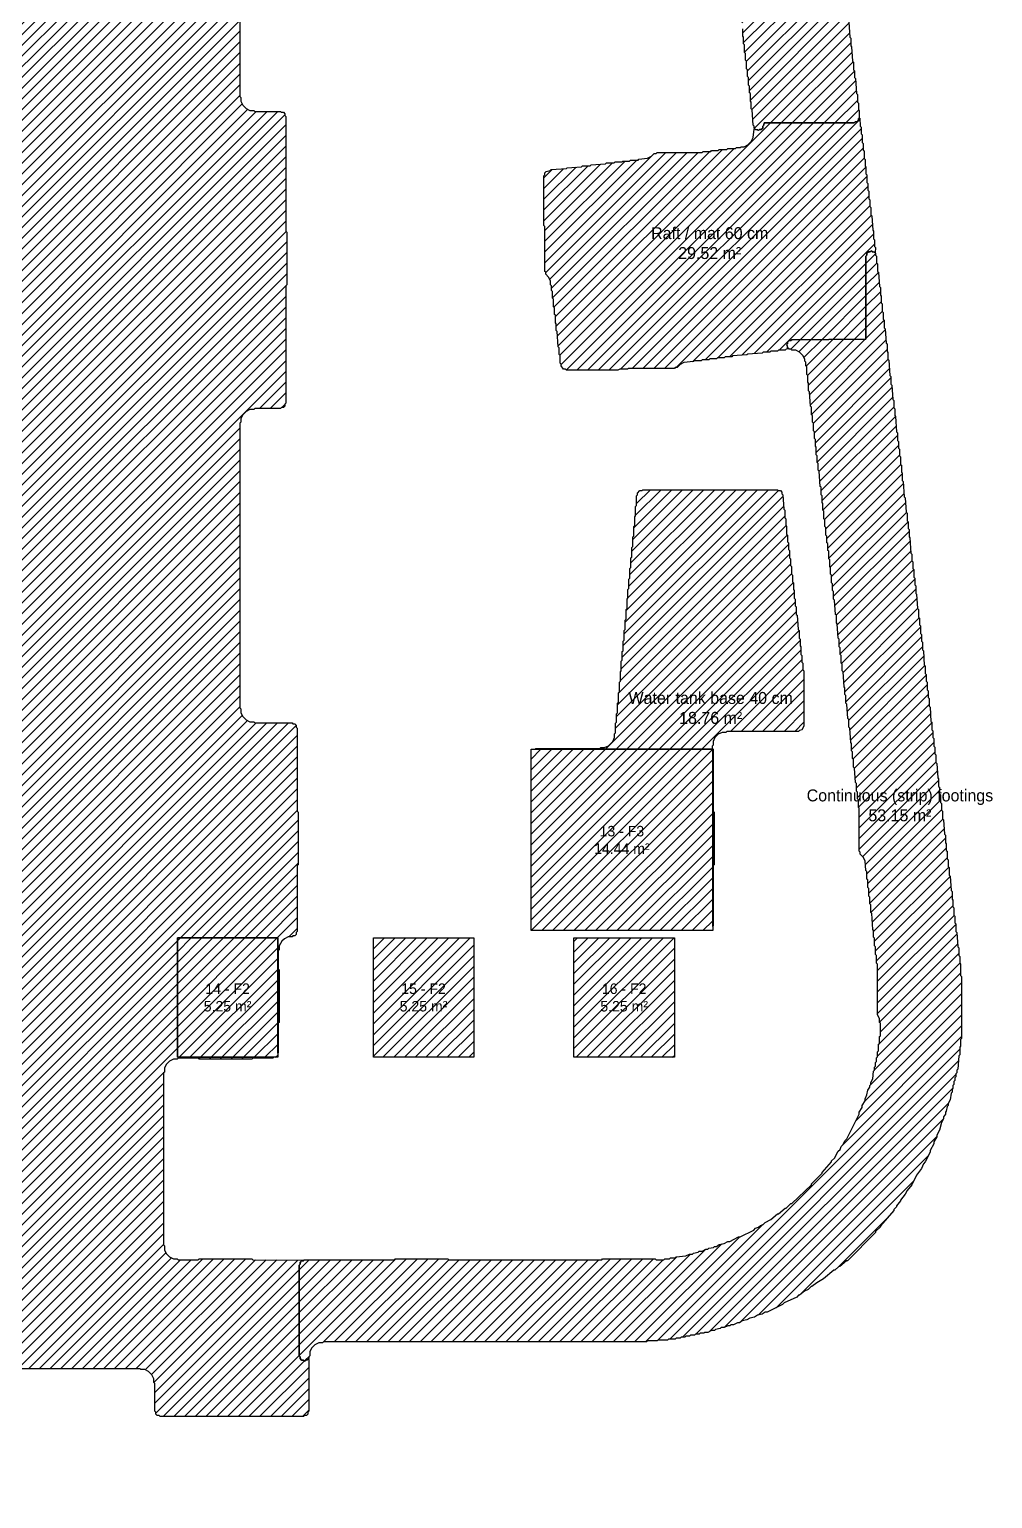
# Model space of a CAD drawing. Header units: metres. Extents: x -50 to 27.2, y -4.4 to 72.4.
# Drawn here: x 7.06 to 27.21, y -4.44 to 26.32 of the extents above; entities that cross this region are included whole.
import ezdxf

# ---------------------------------------------------------------- set-up
doc = ezdxf.new("R2010")
doc.units = ezdxf.units.M
for name, color, linetype in [('BLINDING-ISOLATED', 1, 'Continuous'), ('BLINDING-ISOLATED-HATCH', 1, 'Continuous'), ('BLINDING-LABEL', 7, 'Continuous'), ('BLINDING-RAFT-60', 5, 'Continuous'), ('BLINDING-RAFT-60-HATCH', 5, 'Continuous'), ('BLINDING-STRIP', 30, 'Continuous'), ('BLINDING-STRIP-HATCH', 30, 'Continuous'), ('BLINDING-WATER-TANK', 4, 'Continuous'), ('BLINDING-WATER-TANK-HATCH', 4, 'Continuous')]:
    doc.layers.add(name, color=color, linetype=linetype)

msp = doc.modelspace()

# ---------------------------------------------------------------- hatches: boundary and pattern name
at = {"layer": 'BLINDING-ISOLATED-HATCH'}
h = msp.add_hatch(dxfattribs=at)
h.set_pattern_fill('ANSI31', scale=0.05)
h.paths.add_polyline_path([(21.352, 7.449), (17.552, 7.449), (17.552, 11.249), (21.352, 11.249)])
h = msp.add_hatch(dxfattribs=at)
h.set_pattern_fill('ANSI31', scale=0.05)
h.paths.add_polyline_path([(12.252, 4.799), (10.152, 4.799), (10.152, 7.299), (12.252, 7.299)])
h = msp.add_hatch(dxfattribs=at)
h.set_pattern_fill('ANSI31', scale=0.05)
h.paths.add_polyline_path([(16.352, 4.799), (14.252, 4.799), (14.252, 7.299), (16.352, 7.299)])
h = msp.add_hatch(dxfattribs=at)
h.set_pattern_fill('ANSI31', scale=0.05)
h.paths.add_polyline_path([(20.55, 4.799), (18.45, 4.799), (18.45, 7.299), (20.55, 7.299)])
at = {"layer": 'BLINDING-RAFT-60-HATCH'}
h = msp.add_hatch(dxfattribs=at)
h.set_pattern_fill('ANSI31', scale=0.05)
h.paths.add_polyline_path([(-15.73, -4.42), (-15.83, -4.34), (-15.91, -4.3), (-16.01, -4.22), (-16.03, -4.22), (-16.1, -4.15), (-16.1, -4.11), (-16.12, -4.09), (-16.12, -3.09), (-16.1, -3.07), (-16.08, -2.99), (-15.98, -2.87), (-15.98, -2.85), (-15.9, -2.75), (-15.9, -2.73), (-15.82, -2.63), (-15.82, -2.61), (-15.78, -2.57), (-15.7, -2.43), (-15.7, -2.35), (-15.68, -2.31), (-15.7, -2.29), (-15.7, -2.21), (-15.74, -2.13), (-15.81, -2.06), (-15.89, -2.02), (-15.97, -2.02), (-15.99, -2), (-17.07, -2), (-17.09, -1.98), (-17.13, -1.98), (-17.16, -1.95), (-17.16, -1.91), (-17.18, -1.89), (-17.18, 0.71), (-17.16, 0.73), (-17.18, 0.75), (-17.18, 0.83), (-17.22, 0.91), (-17.29, 0.98), (-17.37, 1.02), (-17.45, 1.02), (-17.47, 1.04), (-18.89, 1.04), (-18.91, 1.06), (-18.95, 1.06), (-18.98, 1.09), (-18.98, 1.13), (-19, 1.15), (-19, 6.33), (-19.02, 6.35), (-19.02, 6.43), (-19.06, 6.51), (-19.13, 6.58), (-19.21, 6.62), (-19.29, 6.62), (-19.31, 6.64), (-21.05, 6.64), (-21.07, 6.66), (-21.11, 6.66), (-21.14, 6.69), (-21.18, 6.85), (-21.22, 6.91), (-21.22, 6.95), (-21.24, 6.97), (-21.24, 7.01), (-21.28, 7.09), (-21.28, 7.13), (-21.32, 7.21), (-21.32, 7.25), (-21.36, 7.31), (-21.38, 7.41), (-21.4, 7.43), (-21.4, 7.47), (-21.44, 7.55), (-21.44, 7.59), (-21.46, 7.61), (-21.46, 7.65), (-21.5, 7.71), (-21.5, 7.75), (-21.54, 7.83), (-21.58, 7.99), (-21.6, 8.01), (-21.6, 8.05), (-21.64, 8.11), (-21.64, 8.15), (-21.66, 8.17), (-21.68, 8.27), (-21.7, 8.29), (-21.7, 8.33), (-21.74, 8.39), (-21.78, 8.55), (-21.82, 8.63), (-21.82, 8.67), (-21.86, 8.73), (-21.86, 8.77), (-21.88, 8.79), (-21.88, 8.83), (-21.92, 8.91), (-21.92, 8.95), (-21.96, 9.01), (-21.96, 9.05), (-22, 9.13), (-22, 11.75), (-21.98, 11.77), (-21.98, 11.81), (-21.95, 11.84), (-21.91, 11.84), (-21.89, 11.86), (-20.81, 11.86), (-20.79, 11.88), (-19.63, 11.88), (-19.61, 11.86), (-16.91, 11.86), (-16.89, 11.88), (-15.79, 11.88), (-15.77, 11.86), (-9.71, 11.86), (-9.69, 11.88), (-8.59, 11.88), (-8.57, 11.86), (-7.39, 11.86), (-7.37, 11.84), (-7.33, 11.84), (-7.3, 11.81), (-7.3, 11.77), (-7.28, 11.75), (-7.28, 6.75), (-7.3, 6.73), (-7.3, 6.69), (-7.33, 6.66), (-7.37, 6.66), (-7.39, 6.64), (-8.57, 6.64), (-8.59, 6.62), (-9.69, 6.62), (-9.71, 6.64), (-10.37, 6.64), (-10.39, 6.62), (-10.47, 6.62), (-10.55, 6.58), (-10.62, 6.51), (-10.66, 6.43), (-10.66, 6.35), (-10.68, 6.33), (-10.68, 5.09), (-10.66, 5.07), (-10.66, 3.97), (-10.68, 3.95), (-10.68, 1.05), (-10.7, 1.03), (-10.68, 1.01), (-10.68, 0.93), (-10.64, 0.85), (-10.57, 0.78), (-10.49, 0.74), (-10.41, 0.74), (-10.39, 0.72), (-3.87, 0.72), (-3.85, 0.74), (-3.77, 0.74), (-3.69, 0.78), (-3.65, 0.82), (-3.58, 0.93), (-3.58, 1.01), (-3.56, 1.03), (-3.56, 3.93), (-3.58, 3.95), (-3.58, 4.03), (-3.62, 4.11), (-3.69, 4.18), (-3.77, 4.22), (-3.85, 4.22), (-3.87, 4.24), (-5.55, 4.24), (-5.57, 4.26), (-5.61, 4.26), (-5.64, 4.29), (-5.64, 4.33), (-5.66, 4.35), (-5.66, 11.69), (-5.64, 11.71), (-5.64, 11.75), (-5.61, 11.78), (-5.57, 11.78), (-5.55, 11.8), (1.49, 11.8), (1.51, 11.82), (2.61, 11.82), (2.63, 11.8), (6.23, 11.8), (6.25, 11.82), (6.33, 11.82), (6.41, 11.86), (6.48, 11.93), (6.52, 12.01), (6.52, 12.09), (6.54, 12.11), (6.54, 18.07), (6.52, 18.09), (6.52, 18.17), (6.48, 18.25), (6.41, 18.32), (6.29, 18.38), (6.25, 18.38), (6.22, 18.41), (6.22, 18.45), (6.2, 18.47), (6.2, 20.95), (6.18, 20.97), (6.18, 22.07), (6.2, 22.09), (6.2, 24.51), (6.22, 24.53), (6.22, 24.57), (6.25, 24.6), (6.29, 24.6), (6.41, 24.66), (6.48, 24.73), (6.52, 24.81), (6.52, 24.89), (6.54, 24.91), (6.54, 27.07), (6.52, 27.09), (6.52, 27.17), (6.48, 27.25), (6.41, 27.32), (6.29, 27.38), (6.25, 27.38), (6.22, 27.41), (6.22, 27.45), (6.2, 27.47), (6.2, 29.95), (6.18, 29.97), (6.18, 31.07), (6.2, 31.09), (6.2, 33.51), (6.22, 33.53), (6.22, 33.57), (6.25, 33.6), (6.29, 33.6), (6.41, 33.66), (6.48, 33.73), (6.52, 33.81), (6.52, 33.89), (6.54, 33.91), (6.54, 35.83), (6.52, 35.85), (6.52, 35.93), (6.48, 36.01), (6.41, 36.08), (6.33, 36.12), (6.25, 36.12), (6.23, 36.14), (6.05, 36.14), (6.03, 36.16), (5.99, 36.16), (5.96, 36.19), (5.96, 36.23), (5.94, 36.25), (5.94, 38.95), (5.92, 38.97), (5.92, 40.07), (5.94, 40.09), (5.94, 43.41), (5.92, 43.43), (5.92, 44.53), (5.94, 44.55), (5.94, 47.19), (5.96, 47.21), (5.96, 47.25), (5.99, 47.28), (6.03, 47.28), (6.05, 47.3), (6.23, 47.3), (6.25, 47.32), (6.33, 47.32), (6.41, 47.36), (6.48, 47.43), (6.52, 47.51), (6.52, 47.59), (6.54, 47.61), (6.54, 49.15), (6.52, 49.17), (6.52, 50.27), (6.54, 50.29), (6.54, 53.33), (6.52, 53.35), (6.52, 53.43), (6.48, 53.51), (6.41, 53.58), (6.33, 53.62), (6.25, 53.62), (6.23, 53.64), (5.53, 53.64), (5.51, 53.62), (5.43, 53.62), (5.35, 53.58), (5.29, 53.52), (5.24, 53.43), (5.24, 53.35), (5.22, 53.33), (5.22, 52.89), (5.2, 52.87), (5.2, 52.83), (5.17, 52.8), (5.13, 52.8), (5.11, 52.78), (2.63, 52.78), (2.61, 52.76), (1.51, 52.76), (1.49, 52.78), (-0.89, 52.78), (-0.91, 52.8), (-0.95, 52.8), (-0.98, 52.83), (-0.98, 52.87), (-1, 52.89), (-1, 53.33), (-1.02, 53.35), (-1.02, 53.43), (-1.06, 53.51), (-1.13, 53.58), (-1.21, 53.62), (-1.29, 53.62), (-1.31, 53.64), (-5.67, 53.64), (-5.69, 53.62), (-5.77, 53.62), (-5.85, 53.58), (-5.92, 53.51), (-5.96, 53.43), (-5.96, 53.35), (-5.98, 53.33), (-5.98, 52.89), (-6, 52.87), (-6.01, 52.82), (-6.09, 52.78), (-8.57, 52.78), (-8.59, 52.76), (-9.69, 52.76), (-9.71, 52.78), (-12.09, 52.78), (-12.11, 52.8), (-12.16, 52.81), (-12.2, 52.89), (-12.2, 53.33), (-12.22, 53.35), (-12.22, 53.43), (-12.26, 53.51), (-12.33, 53.58), (-12.41, 53.62), (-12.49, 53.62), (-12.51, 53.64), (-12.87, 53.64), (-12.89, 53.62), (-12.97, 53.62), (-13.05, 53.58), (-13.12, 53.51), (-13.16, 53.43), (-13.16, 53.35), (-13.18, 53.33), (-13.18, 52.89), (-13.2, 52.87), (-13.21, 52.82), (-13.29, 52.78), (-15.77, 52.78), (-15.79, 52.76), (-16.89, 52.76), (-16.91, 52.78), (-19.29, 52.78), (-19.31, 52.8), (-19.36, 52.81), (-19.4, 52.89), (-19.4, 55.05), (-19.42, 55.07), (-19.42, 56.17), (-19.4, 56.19), (-19.4, 58.89), (-19.38, 58.91), (-19.38, 58.95), (-19.35, 58.98), (-19.31, 58.98), (-19.29, 59), (-13.29, 59), (-13.27, 58.98), (-13.23, 58.98), (-13.2, 58.95), (-13.18, 58.87), (-13.16, 58.85), (-13.16, 58.77), (-13.12, 58.69), (-13.05, 58.62), (-12.97, 58.58), (-12.89, 58.58), (-12.87, 58.56), (-12.51, 58.56), (-12.49, 58.58), (-12.41, 58.58), (-12.33, 58.62), (-12.26, 58.69), (-12.22, 58.77), (-12.22, 58.85), (-12.2, 58.87), (-12.18, 58.95), (-12.15, 58.98), (-12.11, 58.98), (-12.09, 59), (-6.09, 59), (-6.07, 58.98), (-6.03, 58.98), (-6, 58.95), (-5.98, 58.87), (-5.96, 58.85), (-5.96, 58.77), (-5.92, 58.69), (-5.85, 58.62), (-5.77, 58.58), (-5.69, 58.58), (-5.67, 58.56), (-1.31, 58.56), (-1.29, 58.58), (-1.21, 58.58), (-1.13, 58.62), (-1.06, 58.69), (-1.02, 58.77), (-1.02, 58.85), (-1, 58.87), (-0.98, 58.95), (-0.95, 58.98), (-0.91, 58.98), (-0.89, 59), (5.11, 59), (5.13, 58.98), (5.17, 58.98), (5.2, 58.95), (5.22, 58.87), (5.24, 58.85), (5.24, 58.77), (5.28, 58.69), (5.35, 58.62), (5.43, 58.58), (5.51, 58.58), (5.53, 58.56), (11.35, 58.56), (11.37, 58.54), (11.41, 58.54), (11.44, 58.51), (11.44, 58.47), (11.46, 58.45), (11.46, 56.71), (11.48, 56.69), (11.48, 56.61), (11.52, 56.53), (11.59, 56.46), (11.67, 56.42), (11.75, 56.42), (11.77, 56.4), (20.55, 56.4), (20.57, 56.38), (20.61, 56.38), (20.64, 56.35), (20.64, 56.31), (20.66, 56.29), (20.68, 55.97), (20.7, 55.95), (20.7, 55.81), (20.72, 55.79), (20.72, 55.65), (20.74, 55.63), (20.74, 55.47), (20.76, 55.45), (20.76, 55.31), (20.78, 55.29), (20.78, 55.13), (20.8, 55.11), (20.8, 54.97), (20.82, 54.95), (20.82, 54.79), (20.84, 54.77), (20.84, 54.63), (20.86, 54.61), (20.86, 54.47), (20.88, 54.45), (20.88, 54.29), (20.9, 54.27), (20.9, 54.13), (20.92, 54.11), (20.91, 54), (20.83, 54.04), (20.81, 54.02), (20.77, 54.02), (20.74, 53.99), (20.74, 53.95), (20.72, 53.93), (20.71, 52.18), (19.19, 52.18), (19.17, 52.16), (19.13, 52.16), (19.1, 52.13), (19.1, 52.09), (19.08, 52.07), (19.1, 52.05), (19.1, 52.01), (19.12, 51.99), (19.11, 51.98), (11.77, 51.98), (11.75, 51.96), (11.67, 51.96), (11.59, 51.92), (11.52, 51.85), (11.48, 51.77), (11.48, 51.69), (11.46, 51.67), (11.46, 47.61), (11.48, 47.59), (11.48, 47.51), (11.52, 47.43), (11.59, 47.36), (11.67, 47.32), (11.75, 47.32), (11.77, 47.3), (12.55, 47.3), (12.63, 47.26), (12.64, 47.21), (12.66, 47.19), (12.66, 44.55), (12.68, 44.53), (12.68, 43.43), (12.66, 43.41), (12.66, 40.09), (12.68, 40.07), (12.68, 38.97), (12.66, 38.95), (12.66, 36.25), (12.64, 36.23), (12.63, 36.18), (12.55, 36.14), (11.77, 36.14), (11.75, 36.12), (11.67, 36.12), (11.59, 36.08), (11.52, 36.01), (11.48, 35.93), (11.48, 35.85), (11.46, 35.83), (11.46, 33.91), (11.48, 33.89), (11.48, 33.81), (11.52, 33.73), (11.59, 33.66), (11.67, 33.62), (11.75, 33.62), (11.77, 33.6), (12.31, 33.6), (12.33, 33.58), (12.37, 33.58), (12.4, 33.55), (12.4, 33.51), (12.42, 33.49), (12.42, 31.09), (12.44, 31.07), (12.44, 29.97), (12.42, 29.95), (12.42, 27.49), (12.4, 27.47), (12.4, 27.43), (12.37, 27.4), (12.33, 27.4), (12.31, 27.38), (11.77, 27.38), (11.75, 27.36), (11.67, 27.36), (11.59, 27.32), (11.52, 27.25), (11.48, 27.17), (11.48, 27.09), (11.46, 27.07), (11.46, 24.91), (11.48, 24.89), (11.48, 24.81), (11.52, 24.73), (11.59, 24.66), (11.67, 24.62), (11.75, 24.62), (11.77, 24.6), (12.31, 24.6), (12.33, 24.58), (12.37, 24.58), (12.4, 24.55), (12.4, 24.51), (12.42, 24.49), (12.42, 22.09), (12.44, 22.07), (12.44, 20.97), (12.42, 20.95), (12.42, 18.49), (12.4, 18.47), (12.4, 18.43), (12.37, 18.4), (12.33, 18.4), (12.31, 18.38), (11.77, 18.38), (11.75, 18.36), (11.67, 18.36), (11.59, 18.32), (11.52, 18.25), (11.48, 18.17), (11.48, 18.09), (11.46, 18.07), (11.46, 12.11), (11.48, 12.09), (11.48, 12.01), (11.52, 11.93), (11.59, 11.86), (11.67, 11.82), (11.75, 11.82), (11.77, 11.8), (12.55, 11.8), (12.57, 11.78), (12.61, 11.78), (12.64, 11.75), (12.64, 11.71), (12.66, 11.69), (12.66, 9.95), (12.68, 9.93), (12.68, 8.83), (12.66, 8.81), (12.66, 7.43), (12.64, 7.41), (12.64, 7.37), (12.61, 7.34), (12.57, 7.34), (12.55, 7.32), (12.47, 7.32), (12.39, 7.28), (12.34, 7.23), (12.28, 7.13), (12.28, 7.05), (12.26, 7.03), (12.26, 6.65), (12.28, 6.63), (12.28, 5.53), (12.26, 5.51), (12.26, 4.89), (12.252, 4.882), (12.252, 7.299), (10.152, 7.299), (10.152, 4.799), (12.169, 4.799), (12.15, 4.78), (11.73, 4.78), (11.71, 4.76), (10.61, 4.76), (10.59, 4.78), (10.17, 4.78), (10.15, 4.76), (10.07, 4.76), (9.99, 4.72), (9.92, 4.65), (9.88, 4.57), (9.88, 4.49), (9.86, 4.47), (9.86, 0.87), (9.88, 0.85), (9.88, 0.77), (9.92, 0.69), (9.99, 0.62), (10.07, 0.58), (10.15, 0.58), (10.17, 0.56), (10.59, 0.56), (10.61, 0.58), (11.71, 0.58), (11.73, 0.56), (12.8, 0.55), (12.75, 0.54), (12.73, 0.52), (12.72, 0.47), (12.7, 0.45), (12.7, -1.45), (12.72, -1.47), (12.72, -1.51), (12.75, -1.54), (12.79, -1.54), (12.81, -1.56), (12.89, -1.52), (12.9, -1.53), (12.9, -2.61), (12.88, -2.63), (12.88, -2.67), (12.85, -2.7), (12.81, -2.7), (12.79, -2.72), (9.79, -2.72), (9.77, -2.7), (9.73, -2.7), (9.7, -2.67), (9.7, -2.63), (9.68, -2.61), (9.68, -2.03), (9.66, -2.01), (9.66, -1.93), (9.62, -1.85), (9.55, -1.78), (9.47, -1.74), (9.39, -1.74), (9.37, -1.72), (-2.57, -1.72), (-2.59, -1.74), (-2.67, -1.74), (-2.75, -1.78), (-2.82, -1.85), (-2.86, -1.95), (-2.89, -1.98), (-2.93, -1.98), (-2.95, -2), (-12.81, -2), (-12.83, -2.02), (-12.91, -2.02), (-12.99, -2.06), (-13.06, -2.13), (-13.1, -2.21), (-13.22, -2.37), (-13.22, -2.39), (-13.26, -2.43), (-13.26, -2.45), (-13.32, -2.51), (-13.32, -2.53), (-13.44, -2.69), (-13.44, -2.71), (-13.72, -3.11), (-13.72, -3.13), (-13.92, -3.41), (-13.92, -3.43), (-13.98, -3.49), (-14.06, -3.63), (-14.18, -3.79), (-14.18, -3.81), (-14.26, -3.91), (-14.26, -3.93), (-14.34, -4.03), (-14.34, -4.05), (-14.38, -4.09), (-14.38, -4.11), (-14.5, -4.27), (-14.54, -4.35), (-14.61, -4.42), (-14.73, -4.44), (-15.67, -4.44), (-15.69, -4.42)])
h = msp.add_hatch(dxfattribs=at)
h.set_pattern_fill('ANSI31', scale=0.05)
h.paths.add_polyline_path([(18.23, 19.2), (18.18, 19.27), (18.18, 19.31), (18.16, 19.33), (18.16, 19.49), (18.14, 19.51), (18.14, 19.65), (18.12, 19.67), (18.1, 19.99), (18.08, 20.01), (18.08, 20.15), (18.06, 20.17), (18.06, 20.33), (18.04, 20.35), (18.04, 20.49), (18.02, 20.51), (18.02, 20.67), (18, 20.69), (18, 20.83), (17.98, 20.85), (17.98, 20.95), (17.96, 20.97), (17.96, 21.05), (17.92, 21.13), (17.86, 21.19), (17.86, 21.23), (17.84, 21.25), (17.84, 22.19), (17.82, 22.21), (17.82, 23.25), (17.84, 23.27), (17.84, 23.31), (17.87, 23.34), (17.95, 23.36), (17.97, 23.38), (18.29, 23.4), (18.31, 23.42), (18.61, 23.44), (18.63, 23.46), (18.79, 23.46), (18.81, 23.48), (19.11, 23.5), (19.13, 23.52), (19.29, 23.52), (19.31, 23.54), (19.45, 23.54), (19.47, 23.56), (19.61, 23.56), (19.63, 23.58), (19.79, 23.58), (19.81, 23.6), (19.99, 23.62), (20.07, 23.66), (20.13, 23.72), (20.17, 23.72), (20.19, 23.74), (21.13, 23.74), (21.15, 23.76), (21.31, 23.76), (21.33, 23.78), (21.47, 23.78), (21.49, 23.8), (21.65, 23.8), (21.67, 23.82), (21.83, 23.82), (21.85, 23.84), (21.93, 23.84), (21.95, 23.86), (22.01, 23.86), (22.09, 23.9), (22.16, 23.97), (22.2, 24.05), (22.22, 24.23), (22.23, 24.24), (22.25, 24.22), (22.29, 24.22), (22.31, 24.2), (22.33, 24.22), (22.37, 24.22), (22.4, 24.25), (22.4, 24.29), (22.42, 24.31), (22.43, 24.36), (24.31, 24.36), (24.33, 24.38), (24.37, 24.38), (24.4, 24.41), (24.4, 24.45), (24.43, 24.46), (24.44, 24.29), (24.46, 24.27), (24.46, 24.13), (24.48, 24.11), (24.48, 23.95), (24.5, 23.93), (24.5, 23.79), (24.52, 23.77), (24.52, 23.61), (24.54, 23.59), (24.54, 23.45), (24.56, 23.43), (24.56, 23.29), (24.58, 23.27), (24.58, 23.11), (24.6, 23.09), (24.6, 22.95), (24.62, 22.93), (24.62, 22.77), (24.64, 22.75), (24.64, 22.61), (24.66, 22.59), (24.66, 22.43), (24.68, 22.41), (24.7, 22.11), (24.72, 22.09), (24.72, 21.93), (24.74, 21.91), (24.74, 21.77), (24.76, 21.75), (24.75, 21.64), (24.67, 21.68), (24.65, 21.66), (24.61, 21.66), (24.58, 21.63), (24.58, 21.59), (24.56, 21.57), (24.56, 19.83), (23.01, 19.82), (22.99, 19.8), (22.95, 19.8), (22.92, 19.77), (22.92, 19.73), (22.9, 19.71), (22.94, 19.63), (22.89, 19.62), (22.87, 19.6), (22.73, 19.6), (22.71, 19.58), (22.57, 19.58), (22.55, 19.56), (22.41, 19.56), (22.39, 19.54), (22.09, 19.52), (22.07, 19.5), (21.77, 19.48), (21.75, 19.46), (21.61, 19.46), (21.59, 19.44), (21.45, 19.44), (21.43, 19.42), (21.29, 19.42), (21.27, 19.4), (21.13, 19.4), (21.11, 19.38), (20.97, 19.38), (20.95, 19.36), (20.75, 19.34), (20.67, 19.3), (20.61, 19.24), (20.57, 19.24), (20.55, 19.22), (19.59, 19.22), (19.57, 19.2), (19.41, 19.2), (19.37, 19.18), (18.29, 19.18), (18.27, 19.2)])
at = {"layer": 'BLINDING-STRIP-HATCH'}
h = msp.add_hatch(dxfattribs=at)
h.set_pattern_fill('ANSI31', scale=0.05)
h.paths.add_polyline_path([(22.22, 24.29), (22.2, 24.31), (22.18, 24.63), (22.16, 24.65), (22.16, 24.79), (22.14, 24.81), (22.14, 24.97), (22.12, 24.99), (22.12, 25.13), (22.1, 25.15), (22.1, 25.31), (22.08, 25.33), (22.08, 25.47), (22.06, 25.49), (22.06, 25.65), (22.04, 25.67), (22.04, 25.81), (22.02, 25.83), (22.02, 25.99), (22, 26.01), (22, 26.15), (21.98, 26.17), (21.98, 26.33), (21.96, 26.35), (21.96, 26.49), (21.94, 26.51), (21.94, 26.65), (21.92, 26.67), (21.92, 26.83), (21.9, 26.85), (21.9, 26.99), (21.88, 27.01), (21.88, 27.17), (21.86, 27.19), (21.86, 27.33), (21.84, 27.35), (21.84, 27.51), (21.82, 27.53), (21.82, 27.67), (21.8, 27.69), (21.8, 27.85), (21.78, 27.87), (21.78, 28.01), (21.76, 28.03), (21.74, 28.35), (21.72, 28.37), (21.7, 28.53), (21.66, 28.61), (21.59, 28.68), (21.53, 28.7), (21.5, 28.73), (21.5, 28.77), (21.48, 28.79), (21.5, 28.81), (21.5, 28.85), (21.53, 28.88), (21.57, 28.88), (21.59, 28.9), (23.47, 28.9), (23.48, 30.67), (23.5, 30.69), (23.5, 30.73), (23.53, 30.76), (23.57, 30.76), (23.59, 30.78), (23.61, 30.76), (23.66, 30.75), (23.7, 30.67), (23.7, 30.53), (23.72, 30.51), (23.72, 30.37), (23.74, 30.35), (23.74, 30.19), (23.76, 30.17), (23.76, 30.03), (23.78, 30.01), (23.78, 29.85), (23.8, 29.83), (23.8, 29.69), (23.82, 29.67), (23.82, 29.51), (23.84, 29.49), (23.84, 29.35), (23.86, 29.33), (23.86, 29.19), (23.88, 29.17), (23.88, 29.01), (23.9, 28.99), (23.9, 28.85), (23.92, 28.83), (23.92, 28.67), (23.94, 28.65), (23.94, 28.51), (23.96, 28.49), (23.96, 28.33), (23.98, 28.31), (24, 28.01), (24.02, 27.99), (24.02, 27.83), (24.04, 27.81), (24.04, 27.67), (24.06, 27.65), (24.06, 27.49), (24.08, 27.47), (24.08, 27.33), (24.1, 27.31), (24.1, 27.15), (24.12, 27.13), (24.14, 26.83), (24.16, 26.81), (24.16, 26.65), (24.18, 26.63), (24.18, 26.49), (24.2, 26.47), (24.22, 26.15), (24.24, 26.13), (24.24, 25.97), (24.26, 25.95), (24.28, 25.65), (24.3, 25.63), (24.3, 25.47), (24.32, 25.45), (24.32, 25.31), (24.34, 25.29), (24.36, 24.97), (24.38, 24.95), (24.38, 24.79), (24.4, 24.77), (24.4, 24.63), (24.42, 24.61), (24.42, 24.47), (24.38, 24.39), (24.33, 24.38), (24.31, 24.36), (22.43, 24.36), (22.42, 24.31), (22.4, 24.29), (22.4, 24.25), (22.37, 24.22), (22.33, 24.22), (22.31, 24.2), (22.25, 24.22), (22.22, 24.25)])
h = msp.add_hatch(dxfattribs=at)
h.set_pattern_fill('ANSI31', scale=0.05)
h.paths.add_polyline_path([(12.72, -1.51), (12.72, -1.47), (12.7, -1.45), (12.7, 0.45), (12.72, 0.47), (12.72, 0.51), (12.75, 0.54), (12.79, 0.54), (12.81, 0.56), (14.69, 0.56), (14.71, 0.58), (15.81, 0.58), (15.83, 0.56), (19.03, 0.56), (19.05, 0.58), (20.15, 0.58), (20.17, 0.56), (20.33, 0.56), (20.35, 0.58), (20.45, 0.58), (20.47, 0.6), (20.57, 0.6), (20.59, 0.62), (20.79, 0.64), (20.87, 0.68), (20.93, 0.68), (20.95, 0.7), (21.05, 0.72), (21.07, 0.74), (21.13, 0.74), (21.21, 0.78), (21.25, 0.78), (21.27, 0.8), (21.37, 0.82), (21.39, 0.84), (21.43, 0.84), (21.49, 0.88), (21.59, 0.9), (21.67, 0.94), (21.71, 0.94), (21.89, 1.04), (21.93, 1.04), (22.21, 1.18), (22.25, 1.22), (22.31, 1.24), (22.35, 1.28), (22.41, 1.3), (22.45, 1.34), (22.57, 1.4), (22.71, 1.52), (22.73, 1.52), (22.87, 1.64), (22.89, 1.64), (22.99, 1.74), (23.01, 1.74), (23.42, 2.13), (23.42, 2.15), (23.64, 2.37), (23.64, 2.39), (23.84, 2.61), (23.84, 2.63), (23.9, 2.69), (23.98, 2.83), (24.02, 2.87), (24.04, 2.93), (24.08, 2.97), (24.12, 3.05), (24.16, 3.09), (24.42, 3.61), (24.42, 3.65), (24.48, 3.75), (24.48, 3.79), (24.54, 3.89), (24.54, 3.93), (24.58, 4.01), (24.6, 4.11), (24.64, 4.17), (24.64, 4.21), (24.66, 4.23), (24.66, 4.27), (24.7, 4.35), (24.72, 4.51), (24.74, 4.53), (24.74, 4.59), (24.76, 4.61), (24.76, 4.69), (24.78, 4.71), (24.78, 4.79), (24.8, 4.81), (24.8, 4.91), (24.82, 4.93), (24.82, 5.07), (24.84, 5.09), (24.84, 5.23), (24.86, 5.25), (24.86, 5.51), (24.84, 5.53), (24.84, 5.61), (24.8, 5.69), (24.8, 6.75), (24.78, 6.77), (24.78, 6.93), (24.76, 6.95), (24.76, 7.11), (24.74, 7.13), (24.74, 7.29), (24.72, 7.31), (24.72, 7.45), (24.7, 7.47), (24.68, 7.81), (24.66, 7.83), (24.66, 7.99), (24.64, 8.01), (24.64, 8.15), (24.62, 8.17), (24.62, 8.33), (24.6, 8.35), (24.6, 8.51), (24.58, 8.53), (24.58, 8.69), (24.56, 8.71), (24.54, 8.91), (24.5, 8.99), (24.44, 9.05), (24.44, 9.09), (24.42, 9.11), (24.42, 10.01), (24.4, 10.03), (24.4, 10.19), (24.38, 10.21), (24.38, 10.35), (24.36, 10.37), (24.36, 10.53), (24.34, 10.55), (24.32, 10.85), (24.3, 10.87), (24.3, 11.03), (24.28, 11.05), (24.28, 11.19), (24.26, 11.21), (24.26, 11.37), (24.24, 11.39), (24.22, 11.69), (24.2, 11.71), (24.2, 11.87), (24.18, 11.89), (24.16, 12.19), (24.14, 12.21), (24.14, 12.37), (24.12, 12.39), (24.12, 12.53), (24.1, 12.55), (24.08, 12.87), (24.06, 12.89), (24.06, 13.03), (24.04, 13.05), (24.04, 13.21), (24.02, 13.23), (24.02, 13.37), (24, 13.39), (24, 13.55), (23.98, 13.57), (23.96, 13.87), (23.94, 13.89), (23.94, 14.05), (23.92, 14.07), (23.9, 14.37), (23.88, 14.39), (23.88, 14.55), (23.86, 14.57), (23.86, 14.71), (23.84, 14.73), (23.84, 14.89), (23.82, 14.91), (23.82, 15.05), (23.8, 15.07), (23.8, 15.21), (23.78, 15.23), (23.78, 15.39), (23.76, 15.41), (23.76, 15.55), (23.74, 15.57), (23.74, 15.71), (23.72, 15.73), (23.72, 15.89), (23.7, 15.91), (23.7, 16.05), (23.68, 16.07), (23.68, 16.23), (23.66, 16.25), (23.66, 16.39), (23.64, 16.41), (23.64, 16.55), (23.62, 16.57), (23.62, 16.73), (23.6, 16.75), (23.58, 17.07), (23.56, 17.09), (23.56, 17.23), (23.54, 17.25), (23.54, 17.39), (23.52, 17.41), (23.52, 17.57), (23.5, 17.59), (23.5, 17.73), (23.48, 17.75), (23.48, 17.89), (23.46, 17.91), (23.46, 18.07), (23.44, 18.09), (23.44, 18.23), (23.42, 18.25), (23.42, 18.41), (23.4, 18.43), (23.38, 18.73), (23.36, 18.75), (23.36, 18.91), (23.34, 18.93), (23.34, 19.07), (23.32, 19.09), (23.32, 19.25), (23.3, 19.27), (23.3, 19.35), (23.28, 19.37), (23.28, 19.41), (23.24, 19.49), (23.17, 19.56), (23.09, 19.6), (23.01, 19.6), (22.99, 19.62), (22.95, 19.62), (22.92, 19.65), (22.92, 19.69), (22.9, 19.71), (22.92, 19.73), (22.92, 19.77), (22.95, 19.8), (22.99, 19.8), (23.01, 19.82), (24.56, 19.83), (24.56, 21.57), (24.58, 21.59), (24.58, 21.63), (24.61, 21.66), (24.65, 21.66), (24.67, 21.68), (24.69, 21.66), (24.73, 21.66), (24.76, 21.63), (24.76, 21.59), (24.78, 21.57), (24.78, 21.43), (24.8, 21.41), (24.8, 21.25), (24.82, 21.23), (24.84, 20.93), (24.86, 20.91), (24.86, 20.75), (24.88, 20.73), (24.88, 20.59), (24.9, 20.57), (24.9, 20.41), (24.92, 20.39), (24.92, 20.25), (24.94, 20.23), (24.94, 20.07), (24.96, 20.05), (24.98, 19.75), (25, 19.73), (25, 19.57), (25.02, 19.55), (25.02, 19.41), (25.04, 19.39), (25.06, 19.07), (25.08, 19.05), (25.08, 18.89), (25.1, 18.87), (25.12, 18.57), (25.14, 18.55), (25.14, 18.39), (25.16, 18.37), (25.16, 18.23), (25.18, 18.21), (25.2, 17.89), (25.22, 17.87), (25.22, 17.71), (25.24, 17.69), (25.24, 17.55), (25.26, 17.53), (25.26, 17.39), (25.28, 17.37), (25.28, 17.21), (25.3, 17.19), (25.3, 17.05), (25.32, 17.03), (25.32, 16.87), (25.34, 16.85), (25.36, 16.53), (25.38, 16.51), (25.4, 16.21), (25.42, 16.19), (25.42, 16.03), (25.44, 16.01), (25.44, 15.87), (25.46, 15.85), (25.46, 15.69), (25.48, 15.67), (25.5, 15.35), (25.52, 15.33), (25.52, 15.19), (25.54, 15.17), (25.54, 15.03), (25.56, 15.01), (25.56, 14.85), (25.58, 14.83), (25.58, 14.69), (25.6, 14.67), (25.6, 14.51), (25.62, 14.49), (25.64, 14.19), (25.66, 14.17), (25.66, 14.01), (25.68, 13.99), (25.68, 13.85), (25.7, 13.83), (25.7, 13.67), (25.72, 13.65), (25.72, 13.51), (25.74, 13.49), (25.74, 13.33), (25.76, 13.31), (25.78, 13.01), (25.8, 12.99), (25.8, 12.83), (25.82, 12.81), (25.82, 12.67), (25.84, 12.65), (25.84, 12.49), (25.86, 12.47), (25.86, 12.33), (25.88, 12.31), (25.88, 12.15), (25.9, 12.13), (25.92, 11.83), (25.94, 11.81), (25.94, 11.65), (25.96, 11.63), (25.96, 11.49), (25.98, 11.47), (25.98, 11.31), (26, 11.29), (26, 11.15), (26.02, 11.13), (26.02, 10.97), (26.04, 10.95), (26.06, 10.65), (26.08, 10.63), (26.08, 10.47), (26.1, 10.45), (26.1, 10.31), (26.12, 10.29), (26.12, 10.13), (26.14, 10.11), (26.14, 9.97), (26.16, 9.95), (26.16, 9.79), (26.18, 9.77), (26.2, 9.47), (26.22, 9.45), (26.22, 9.29), (26.24, 9.27), (26.24, 9.13), (26.26, 9.11), (26.26, 8.95), (26.28, 8.93), (26.28, 8.79), (26.3, 8.77), (26.3, 8.61), (26.32, 8.59), (26.34, 8.29), (26.36, 8.27), (26.36, 8.11), (26.38, 8.09), (26.38, 7.95), (26.4, 7.93), (26.4, 7.77), (26.42, 7.75), (26.42, 7.61), (26.44, 7.59), (26.44, 7.43), (26.46, 7.41), (26.48, 7.11), (26.5, 7.09), (26.5, 6.93), (26.52, 6.91), (26.52, 6.77), (26.54, 6.75), (26.54, 6.51), (26.56, 6.49), (26.56, 5.19), (26.54, 5.17), (26.54, 5.03), (26.52, 5.01), (26.52, 4.85), (26.5, 4.83), (26.48, 4.55), (26.46, 4.53), (26.46, 4.47), (26.44, 4.45), (26.44, 4.39), (26.42, 4.37), (26.42, 4.31), (26.4, 4.29), (26.4, 4.23), (26.38, 4.21), (26.38, 4.15), (26.36, 4.13), (26.36, 4.07), (26.34, 4.05), (26.32, 3.91), (26.28, 3.83), (26.28, 3.79), (26.26, 3.77), (26.24, 3.67), (26.22, 3.65), (26.22, 3.61), (26.18, 3.55), (26.18, 3.51), (26.14, 3.43), (26.1, 3.27), (26.04, 3.17), (26.04, 3.13), (25.98, 3.03), (25.98, 2.99), (25.9, 2.85), (25.9, 2.81), (25.8, 2.61), (25.76, 2.57), (25.72, 2.47), (25.62, 2.33), (25.52, 2.13), (25.42, 2.01), (25.38, 1.93), (25.28, 1.81), (25.28, 1.79), (25.2, 1.69), (25.2, 1.67), (25.14, 1.61), (25.14, 1.59), (24.86, 1.27), (24.86, 1.25), (24.76, 1.15), (24.76, 1.13), (24.17, 0.54), (24.15, 0.54), (24.01, 0.42), (23.99, 0.42), (23.91, 0.34), (23.89, 0.34), (23.67, 0.16), (23.53, 0.08), (23.43, 0), (23.41, 0), (23.35, -0.06), (23.27, -0.1), (23.17, -0.18), (23.15, -0.18), (23.11, -0.22), (22.85, -0.34), (22.81, -0.38), (22.49, -0.54), (22.45, -0.54), (22.39, -0.58), (22.29, -0.6), (22.23, -0.64), (22.13, -0.66), (22.07, -0.7), (21.97, -0.72), (21.91, -0.76), (21.87, -0.76), (21.79, -0.8), (21.73, -0.8), (21.71, -0.82), (21.67, -0.82), (21.59, -0.86), (21.53, -0.86), (21.51, -0.88), (21.41, -0.9), (21.39, -0.92), (21.33, -0.92), (21.25, -0.96), (21.19, -0.96), (21.17, -0.98), (21.09, -0.98), (21.07, -1), (20.99, -1), (20.97, -1.02), (20.89, -1.02), (20.87, -1.04), (20.79, -1.04), (20.77, -1.06), (20.69, -1.06), (20.67, -1.08), (20.59, -1.08), (20.57, -1.1), (20.43, -1.1), (20.41, -1.12), (20.21, -1.12), (20.19, -1.14), (19.99, -1.14), (19.97, -1.16), (13.21, -1.16), (13.19, -1.18), (13.11, -1.18), (13.03, -1.22), (12.96, -1.29), (12.92, -1.37), (12.92, -1.45), (12.9, -1.47), (12.9, -1.51), (12.87, -1.54), (12.83, -1.54), (12.81, -1.56), (12.79, -1.54), (12.75, -1.54)])
at = {"layer": 'BLINDING-WATER-TANK-HATCH'}
h = msp.add_hatch(dxfattribs=at)
h.set_pattern_fill('ANSI31', scale=0.05)
h.paths.add_polyline_path([(17.65, 11.26), (18.99, 11.26), (19.01, 11.28), (19.09, 11.28), (19.17, 11.32), (19.26, 11.41), (19.3, 11.49), (19.3, 11.57), (19.32, 11.59), (19.32, 11.79), (19.34, 11.81), (19.34, 11.99), (19.36, 12.01), (19.36, 12.21), (19.38, 12.23), (19.38, 12.43), (19.4, 12.45), (19.4, 12.65), (19.42, 12.67), (19.42, 12.87), (19.44, 12.89), (19.44, 13.09), (19.46, 13.11), (19.46, 13.29), (19.48, 13.31), (19.48, 13.51), (19.5, 13.53), (19.5, 13.73), (19.52, 13.75), (19.52, 13.95), (19.54, 13.97), (19.54, 14.17), (19.56, 14.19), (19.56, 14.39), (19.58, 14.41), (19.58, 14.59), (19.6, 14.61), (19.6, 14.81), (19.62, 14.83), (19.62, 15.03), (19.64, 15.05), (19.64, 15.25), (19.66, 15.27), (19.66, 15.47), (19.68, 15.49), (19.68, 15.69), (19.7, 15.71), (19.7, 15.91), (19.72, 15.93), (19.72, 16.11), (19.74, 16.13), (19.74, 16.33), (19.76, 16.35), (19.76, 16.55), (19.78, 16.57), (19.78, 16.61), (19.83, 16.66), (19.87, 16.66), (19.89, 16.68), (22.71, 16.68), (22.73, 16.66), (22.77, 16.66), (22.8, 16.63), (22.8, 16.59), (22.82, 16.57), (22.84, 16.27), (22.86, 16.25), (22.86, 16.09), (22.88, 16.07), (22.88, 15.93), (22.9, 15.91), (22.9, 15.75), (22.92, 15.73), (22.92, 15.59), (22.94, 15.57), (22.94, 15.43), (22.96, 15.41), (22.96, 15.25), (22.98, 15.23), (22.98, 15.09), (23, 15.07), (23, 14.91), (23.02, 14.89), (23.02, 14.75), (23.04, 14.73), (23.04, 14.59), (23.06, 14.57), (23.06, 14.41), (23.08, 14.39), (23.08, 14.25), (23.1, 14.23), (23.1, 14.07), (23.12, 14.05), (23.14, 13.75), (23.16, 13.73), (23.16, 13.57), (23.18, 13.55), (23.18, 13.41), (23.2, 13.39), (23.2, 13.23), (23.22, 13.21), (23.22, 13.07), (23.24, 13.05), (23.24, 12.91), (23.26, 12.89), (23.26, 11.73), (23.22, 11.65), (23.17, 11.64), (23.15, 11.62), (21.65, 11.62), (21.63, 11.6), (21.55, 11.6), (21.47, 11.56), (21.4, 11.49), (21.36, 11.41), (21.36, 11.33), (21.34, 11.31), (21.34, 11.27), (21.36, 11.25), (21.36, 9.95), (21.38, 9.93), (21.38, 8.83), (21.36, 8.81), (21.36, 7.55), (21.352, 7.534), (21.352, 11.249), (17.639, 11.249)])

# ---------------------------------------------------------------- linework, layer by layer
at = {"layer": 'BLINDING-ISOLATED'}
for points in [[(21.352, 7.449), (17.552, 7.449), (17.552, 11.249), (21.352, 11.249)], [(12.252, 4.799), (10.152, 4.799), (10.152, 7.299), (12.252, 7.299)], [(16.352, 4.799), (14.252, 4.799), (14.252, 7.299), (16.352, 7.299)], [(20.55, 4.799), (18.45, 4.799), (18.45, 7.299), (20.55, 7.299)]]:
    msp.add_lwpolyline(points, close=True, dxfattribs=at)
at = {"layer": 'BLINDING-RAFT-60'}
msp.add_lwpolyline([(11.46, 27.07), (11.46, 24.91), (11.48, 24.89), (11.48, 24.81), (11.52, 24.73), (11.59, 24.66), (11.67, 24.62), (11.75, 24.62), (11.77, 24.6), (12.31, 24.6), (12.33, 24.58), (12.37, 24.58), (12.4, 24.55), (12.4, 24.51), (12.42, 24.49), (12.42, 22.09), (12.44, 22.07), (12.44, 20.97), (12.42, 20.95), (12.42, 18.49), (12.4, 18.47), (12.4, 18.43), (12.37, 18.4), (12.33, 18.4), (12.31, 18.38), (11.77, 18.38), (11.75, 18.36), (11.67, 18.36), (11.59, 18.32), (11.52, 18.25), (11.48, 18.17), (11.48, 18.09), (11.46, 18.07), (11.46, 12.11), (11.48, 12.09), (11.48, 12.01), (11.52, 11.93), (11.59, 11.86), (11.67, 11.82), (11.75, 11.82), (11.77, 11.8), (12.55, 11.8), (12.57, 11.78), (12.61, 11.78), (12.64, 11.75), (12.64, 11.71), (12.66, 11.69), (12.66, 9.95), (12.68, 9.93), (12.68, 8.83), (12.66, 8.81), (12.66, 7.43), (12.64, 7.41), (12.64, 7.37), (12.61, 7.34), (12.57, 7.34), (12.55, 7.32), (12.47, 7.32), (12.39, 7.28), (12.34, 7.23), (12.28, 7.13), (12.28, 7.05), (12.26, 7.03), (12.26, 6.65), (12.28, 6.63), (12.28, 5.53), (12.26, 5.51), (12.26, 4.89), (12.252, 4.882), (12.252, 7.299), (10.152, 7.299), (10.152, 4.799), (12.169, 4.799), (12.15, 4.78), (11.73, 4.78), (11.71, 4.76), (10.61, 4.76), (10.59, 4.78), (10.17, 4.78), (10.15, 4.76), (10.07, 4.76), (9.99, 4.72), (9.92, 4.65), (9.88, 4.57), (9.88, 4.49), (9.86, 4.47), (9.86, 0.87), (9.88, 0.85), (9.88, 0.77), (9.92, 0.69), (9.99, 0.62), (10.07, 0.58), (10.15, 0.58), (10.17, 0.56), (10.59, 0.56), (10.61, 0.58), (11.71, 0.58), (11.73, 0.56), (12.8, 0.55), (12.75, 0.54), (12.73, 0.52), (12.72, 0.47), (12.7, 0.45), (12.7, -1.45), (12.72, -1.47), (12.72, -1.51), (12.75, -1.54), (12.79, -1.54), (12.81, -1.56), (12.89, -1.52), (12.9, -1.53), (12.9, -2.61), (12.88, -2.63), (12.88, -2.67), (12.85, -2.7), (12.81, -2.7), (12.79, -2.72), (9.79, -2.72), (9.77, -2.7), (9.73, -2.7), (9.7, -2.67), (9.7, -2.63), (9.68, -2.61), (9.68, -2.03), (9.66, -2.01), (9.66, -1.93), (9.62, -1.85), (9.55, -1.78), (9.47, -1.74), (9.39, -1.74), (9.37, -1.72), (-2.57, -1.72)], dxfattribs=at)
msp.add_lwpolyline([(18.23, 19.2), (18.18, 19.27), (18.18, 19.31), (18.16, 19.33), (18.16, 19.49), (18.14, 19.51), (18.14, 19.65), (18.12, 19.67), (18.1, 19.99), (18.08, 20.01), (18.08, 20.15), (18.06, 20.17), (18.06, 20.33), (18.04, 20.35), (18.04, 20.49), (18.02, 20.51), (18.02, 20.67), (18, 20.69), (18, 20.83), (17.98, 20.85), (17.98, 20.95), (17.96, 20.97), (17.96, 21.05), (17.92, 21.13), (17.86, 21.19), (17.86, 21.23), (17.84, 21.25), (17.84, 22.19), (17.82, 22.21), (17.82, 23.25), (17.84, 23.27), (17.84, 23.31), (17.87, 23.34), (17.95, 23.36), (17.97, 23.38), (18.29, 23.4), (18.31, 23.42), (18.61, 23.44), (18.63, 23.46), (18.79, 23.46), (18.81, 23.48), (19.11, 23.5), (19.13, 23.52), (19.29, 23.52), (19.31, 23.54), (19.45, 23.54), (19.47, 23.56), (19.61, 23.56), (19.63, 23.58), (19.79, 23.58), (19.81, 23.6), (19.99, 23.62), (20.07, 23.66), (20.13, 23.72), (20.17, 23.72), (20.19, 23.74), (21.13, 23.74), (21.15, 23.76), (21.31, 23.76), (21.33, 23.78), (21.47, 23.78), (21.49, 23.8), (21.65, 23.8), (21.67, 23.82), (21.83, 23.82), (21.85, 23.84), (21.93, 23.84), (21.95, 23.86), (22.01, 23.86), (22.09, 23.9), (22.16, 23.97), (22.2, 24.05), (22.22, 24.23), (22.23, 24.24), (22.25, 24.22), (22.29, 24.22), (22.31, 24.2), (22.33, 24.22), (22.37, 24.22), (22.4, 24.25), (22.4, 24.29), (22.42, 24.31), (22.43, 24.36), (24.31, 24.36), (24.33, 24.38), (24.37, 24.38), (24.4, 24.41), (24.4, 24.45), (24.43, 24.46), (24.44, 24.29), (24.46, 24.27), (24.46, 24.13), (24.48, 24.11), (24.48, 23.95), (24.5, 23.93), (24.5, 23.79), (24.52, 23.77), (24.52, 23.61), (24.54, 23.59), (24.54, 23.45), (24.56, 23.43), (24.56, 23.29), (24.58, 23.27), (24.58, 23.11), (24.6, 23.09), (24.6, 22.95), (24.62, 22.93), (24.62, 22.77), (24.64, 22.75), (24.64, 22.61), (24.66, 22.59), (24.66, 22.43), (24.68, 22.41), (24.7, 22.11), (24.72, 22.09), (24.72, 21.93), (24.74, 21.91), (24.74, 21.77), (24.76, 21.75), (24.75, 21.64), (24.67, 21.68), (24.65, 21.66), (24.61, 21.66), (24.58, 21.63), (24.58, 21.59), (24.56, 21.57), (24.56, 19.83), (23.01, 19.82), (22.99, 19.8), (22.95, 19.8), (22.92, 19.77), (22.92, 19.73), (22.9, 19.71), (22.94, 19.63), (22.89, 19.62), (22.87, 19.6), (22.73, 19.6), (22.71, 19.58), (22.57, 19.58), (22.55, 19.56), (22.41, 19.56), (22.39, 19.54), (22.09, 19.52), (22.07, 19.5), (21.77, 19.48), (21.75, 19.46), (21.61, 19.46), (21.59, 19.44), (21.45, 19.44), (21.43, 19.42), (21.29, 19.42), (21.27, 19.4), (21.13, 19.4), (21.11, 19.38), (20.97, 19.38), (20.95, 19.36), (20.75, 19.34), (20.67, 19.3), (20.61, 19.24), (20.57, 19.24), (20.55, 19.22), (19.59, 19.22), (19.57, 19.2), (19.41, 19.2), (19.37, 19.18), (18.29, 19.18), (18.27, 19.2)], close=True, dxfattribs=at)
at = {"layer": 'BLINDING-STRIP'}
msp.add_lwpolyline([(24.2, 26.47), (24.22, 26.15), (24.24, 26.13), (24.24, 25.97), (24.26, 25.95), (24.28, 25.65), (24.3, 25.63), (24.3, 25.47), (24.32, 25.45), (24.32, 25.31), (24.34, 25.29), (24.36, 24.97), (24.38, 24.95), (24.38, 24.79), (24.4, 24.77), (24.4, 24.63), (24.42, 24.61), (24.42, 24.47), (24.38, 24.39), (24.33, 24.38), (24.31, 24.36), (22.43, 24.36), (22.42, 24.31), (22.4, 24.29), (22.4, 24.25), (22.37, 24.22), (22.33, 24.22), (22.31, 24.2), (22.25, 24.22), (22.22, 24.25), (22.22, 24.29), (22.2, 24.31), (22.18, 24.63), (22.16, 24.65), (22.16, 24.79), (22.14, 24.81), (22.14, 24.97), (22.12, 24.99), (22.12, 25.13), (22.1, 25.15), (22.1, 25.31), (22.08, 25.33), (22.08, 25.47), (22.06, 25.49), (22.06, 25.65), (22.04, 25.67), (22.04, 25.81), (22.02, 25.83), (22.02, 25.99), (22, 26.01), (22, 26.15), (21.98, 26.17), (21.98, 26.33)], dxfattribs=at)
msp.add_lwpolyline([(12.72, -1.51), (12.72, -1.47), (12.7, -1.45), (12.7, 0.45), (12.72, 0.47), (12.72, 0.51), (12.75, 0.54), (12.79, 0.54), (12.81, 0.56), (14.69, 0.56), (14.71, 0.58), (15.81, 0.58), (15.83, 0.56), (19.03, 0.56), (19.05, 0.58), (20.15, 0.58), (20.17, 0.56), (20.33, 0.56), (20.35, 0.58), (20.45, 0.58), (20.47, 0.6), (20.57, 0.6), (20.59, 0.62), (20.79, 0.64), (20.87, 0.68), (20.93, 0.68), (20.95, 0.7), (21.05, 0.72), (21.07, 0.74), (21.13, 0.74), (21.21, 0.78), (21.25, 0.78), (21.27, 0.8), (21.37, 0.82), (21.39, 0.84), (21.43, 0.84), (21.49, 0.88), (21.59, 0.9), (21.67, 0.94), (21.71, 0.94), (21.89, 1.04), (21.93, 1.04), (22.21, 1.18), (22.25, 1.22), (22.31, 1.24), (22.35, 1.28), (22.41, 1.3), (22.45, 1.34), (22.57, 1.4), (22.71, 1.52), (22.73, 1.52), (22.87, 1.64), (22.89, 1.64), (22.99, 1.74), (23.01, 1.74), (23.42, 2.13), (23.42, 2.15), (23.64, 2.37), (23.64, 2.39), (23.84, 2.61), (23.84, 2.63), (23.9, 2.69), (23.98, 2.83), (24.02, 2.87), (24.04, 2.93), (24.08, 2.97), (24.12, 3.05), (24.16, 3.09), (24.42, 3.61), (24.42, 3.65), (24.48, 3.75), (24.48, 3.79), (24.54, 3.89), (24.54, 3.93), (24.58, 4.01), (24.6, 4.11), (24.64, 4.17), (24.64, 4.21), (24.66, 4.23), (24.66, 4.27), (24.7, 4.35), (24.72, 4.51), (24.74, 4.53), (24.74, 4.59), (24.76, 4.61), (24.76, 4.69), (24.78, 4.71), (24.78, 4.79), (24.8, 4.81), (24.8, 4.91), (24.82, 4.93), (24.82, 5.07), (24.84, 5.09), (24.84, 5.23), (24.86, 5.25), (24.86, 5.51), (24.84, 5.53), (24.84, 5.61), (24.8, 5.69), (24.8, 6.75), (24.78, 6.77), (24.78, 6.93), (24.76, 6.95), (24.76, 7.11), (24.74, 7.13), (24.74, 7.29), (24.72, 7.31), (24.72, 7.45), (24.7, 7.47), (24.68, 7.81), (24.66, 7.83), (24.66, 7.99), (24.64, 8.01), (24.64, 8.15), (24.62, 8.17), (24.62, 8.33), (24.6, 8.35), (24.6, 8.51), (24.58, 8.53), (24.58, 8.69), (24.56, 8.71), (24.54, 8.91), (24.5, 8.99), (24.44, 9.05), (24.44, 9.09), (24.42, 9.11), (24.42, 10.01), (24.4, 10.03), (24.4, 10.19), (24.38, 10.21), (24.38, 10.35), (24.36, 10.37), (24.36, 10.53), (24.34, 10.55), (24.32, 10.85), (24.3, 10.87), (24.3, 11.03), (24.28, 11.05), (24.28, 11.19), (24.26, 11.21), (24.26, 11.37), (24.24, 11.39), (24.22, 11.69), (24.2, 11.71), (24.2, 11.87), (24.18, 11.89), (24.16, 12.19), (24.14, 12.21), (24.14, 12.37), (24.12, 12.39), (24.12, 12.53), (24.1, 12.55), (24.08, 12.87), (24.06, 12.89), (24.06, 13.03), (24.04, 13.05), (24.04, 13.21), (24.02, 13.23), (24.02, 13.37), (24, 13.39), (24, 13.55), (23.98, 13.57), (23.96, 13.87), (23.94, 13.89), (23.94, 14.05), (23.92, 14.07), (23.9, 14.37), (23.88, 14.39), (23.88, 14.55), (23.86, 14.57), (23.86, 14.71), (23.84, 14.73), (23.84, 14.89), (23.82, 14.91), (23.82, 15.05), (23.8, 15.07), (23.8, 15.21), (23.78, 15.23), (23.78, 15.39), (23.76, 15.41), (23.76, 15.55), (23.74, 15.57), (23.74, 15.71), (23.72, 15.73), (23.72, 15.89), (23.7, 15.91), (23.7, 16.05), (23.68, 16.07), (23.68, 16.23), (23.66, 16.25), (23.66, 16.39), (23.64, 16.41), (23.64, 16.55), (23.62, 16.57), (23.62, 16.73), (23.6, 16.75), (23.58, 17.07), (23.56, 17.09), (23.56, 17.23), (23.54, 17.25), (23.54, 17.39), (23.52, 17.41), (23.52, 17.57), (23.5, 17.59), (23.5, 17.73), (23.48, 17.75), (23.48, 17.89), (23.46, 17.91), (23.46, 18.07), (23.44, 18.09), (23.44, 18.23), (23.42, 18.25), (23.42, 18.41), (23.4, 18.43), (23.38, 18.73), (23.36, 18.75), (23.36, 18.91), (23.34, 18.93), (23.34, 19.07), (23.32, 19.09), (23.32, 19.25), (23.3, 19.27), (23.3, 19.35), (23.28, 19.37), (23.28, 19.41), (23.24, 19.49), (23.17, 19.56), (23.09, 19.6), (23.01, 19.6), (22.99, 19.62), (22.95, 19.62), (22.92, 19.65), (22.92, 19.69), (22.9, 19.71), (22.92, 19.73), (22.92, 19.77), (22.95, 19.8), (22.99, 19.8), (23.01, 19.82), (24.56, 19.83), (24.56, 21.57), (24.58, 21.59), (24.58, 21.63), (24.61, 21.66), (24.65, 21.66), (24.67, 21.68), (24.69, 21.66), (24.73, 21.66), (24.76, 21.63), (24.76, 21.59), (24.78, 21.57), (24.78, 21.43), (24.8, 21.41), (24.8, 21.25), (24.82, 21.23), (24.84, 20.93), (24.86, 20.91), (24.86, 20.75), (24.88, 20.73), (24.88, 20.59), (24.9, 20.57), (24.9, 20.41), (24.92, 20.39), (24.92, 20.25), (24.94, 20.23), (24.94, 20.07), (24.96, 20.05), (24.98, 19.75), (25, 19.73), (25, 19.57), (25.02, 19.55), (25.02, 19.41), (25.04, 19.39), (25.06, 19.07), (25.08, 19.05), (25.08, 18.89), (25.1, 18.87), (25.12, 18.57), (25.14, 18.55), (25.14, 18.39), (25.16, 18.37), (25.16, 18.23), (25.18, 18.21), (25.2, 17.89), (25.22, 17.87), (25.22, 17.71), (25.24, 17.69), (25.24, 17.55), (25.26, 17.53), (25.26, 17.39), (25.28, 17.37), (25.28, 17.21), (25.3, 17.19), (25.3, 17.05), (25.32, 17.03), (25.32, 16.87), (25.34, 16.85), (25.36, 16.53), (25.38, 16.51), (25.4, 16.21), (25.42, 16.19), (25.42, 16.03), (25.44, 16.01), (25.44, 15.87), (25.46, 15.85), (25.46, 15.69), (25.48, 15.67), (25.5, 15.35), (25.52, 15.33), (25.52, 15.19), (25.54, 15.17), (25.54, 15.03), (25.56, 15.01), (25.56, 14.85), (25.58, 14.83), (25.58, 14.69), (25.6, 14.67), (25.6, 14.51), (25.62, 14.49), (25.64, 14.19), (25.66, 14.17), (25.66, 14.01), (25.68, 13.99), (25.68, 13.85), (25.7, 13.83), (25.7, 13.67), (25.72, 13.65), (25.72, 13.51), (25.74, 13.49), (25.74, 13.33), (25.76, 13.31), (25.78, 13.01), (25.8, 12.99), (25.8, 12.83), (25.82, 12.81), (25.82, 12.67), (25.84, 12.65), (25.84, 12.49), (25.86, 12.47), (25.86, 12.33), (25.88, 12.31), (25.88, 12.15), (25.9, 12.13), (25.92, 11.83), (25.94, 11.81), (25.94, 11.65), (25.96, 11.63), (25.96, 11.49), (25.98, 11.47), (25.98, 11.31), (26, 11.29), (26, 11.15), (26.02, 11.13), (26.02, 10.97), (26.04, 10.95), (26.06, 10.65), (26.08, 10.63), (26.08, 10.47), (26.1, 10.45), (26.1, 10.31), (26.12, 10.29), (26.12, 10.13), (26.14, 10.11), (26.14, 9.97), (26.16, 9.95), (26.16, 9.79), (26.18, 9.77), (26.2, 9.47), (26.22, 9.45), (26.22, 9.29), (26.24, 9.27), (26.24, 9.13), (26.26, 9.11), (26.26, 8.95), (26.28, 8.93), (26.28, 8.79), (26.3, 8.77), (26.3, 8.61), (26.32, 8.59), (26.34, 8.29), (26.36, 8.27), (26.36, 8.11), (26.38, 8.09), (26.38, 7.95), (26.4, 7.93), (26.4, 7.77), (26.42, 7.75), (26.42, 7.61), (26.44, 7.59), (26.44, 7.43), (26.46, 7.41), (26.48, 7.11), (26.5, 7.09), (26.5, 6.93), (26.52, 6.91), (26.52, 6.77), (26.54, 6.75), (26.54, 6.51), (26.56, 6.49), (26.56, 5.19), (26.54, 5.17), (26.54, 5.03), (26.52, 5.01), (26.52, 4.85), (26.5, 4.83), (26.48, 4.55), (26.46, 4.53), (26.46, 4.47), (26.44, 4.45), (26.44, 4.39), (26.42, 4.37), (26.42, 4.31), (26.4, 4.29), (26.4, 4.23), (26.38, 4.21), (26.38, 4.15), (26.36, 4.13), (26.36, 4.07), (26.34, 4.05), (26.32, 3.91), (26.28, 3.83), (26.28, 3.79), (26.26, 3.77), (26.24, 3.67), (26.22, 3.65), (26.22, 3.61), (26.18, 3.55), (26.18, 3.51), (26.14, 3.43), (26.1, 3.27), (26.04, 3.17), (26.04, 3.13), (25.98, 3.03), (25.98, 2.99), (25.9, 2.85), (25.9, 2.81), (25.8, 2.61), (25.76, 2.57), (25.72, 2.47), (25.62, 2.33), (25.52, 2.13), (25.42, 2.01), (25.38, 1.93), (25.28, 1.81), (25.28, 1.79), (25.2, 1.69), (25.2, 1.67), (25.14, 1.61), (25.14, 1.59), (24.86, 1.27), (24.86, 1.25), (24.76, 1.15), (24.76, 1.13), (24.17, 0.54), (24.15, 0.54), (24.01, 0.42), (23.99, 0.42), (23.91, 0.34), (23.89, 0.34), (23.67, 0.16), (23.53, 0.08), (23.43, 0), (23.41, 0), (23.35, -0.06), (23.27, -0.1), (23.17, -0.18), (23.15, -0.18), (23.11, -0.22), (22.85, -0.34), (22.81, -0.38), (22.49, -0.54), (22.45, -0.54), (22.39, -0.58), (22.29, -0.6), (22.23, -0.64), (22.13, -0.66), (22.07, -0.7), (21.97, -0.72), (21.91, -0.76), (21.87, -0.76), (21.79, -0.8), (21.73, -0.8), (21.71, -0.82), (21.67, -0.82), (21.59, -0.86), (21.53, -0.86), (21.51, -0.88), (21.41, -0.9), (21.39, -0.92), (21.33, -0.92), (21.25, -0.96), (21.19, -0.96), (21.17, -0.98), (21.09, -0.98), (21.07, -1), (20.99, -1), (20.97, -1.02), (20.89, -1.02), (20.87, -1.04), (20.79, -1.04), (20.77, -1.06), (20.69, -1.06), (20.67, -1.08), (20.59, -1.08), (20.57, -1.1), (20.43, -1.1), (20.41, -1.12), (20.21, -1.12), (20.19, -1.14), (19.99, -1.14), (19.97, -1.16), (13.21, -1.16), (13.19, -1.18), (13.11, -1.18), (13.03, -1.22), (12.96, -1.29), (12.92, -1.37), (12.92, -1.45), (12.9, -1.47), (12.9, -1.51), (12.87, -1.54), (12.83, -1.54), (12.81, -1.56), (12.79, -1.54), (12.75, -1.54)], close=True, dxfattribs=at)
at = {"layer": 'BLINDING-WATER-TANK'}
msp.add_lwpolyline([(17.65, 11.26), (18.99, 11.26), (19.01, 11.28), (19.09, 11.28), (19.17, 11.32), (19.26, 11.41), (19.3, 11.49), (19.3, 11.57), (19.32, 11.59), (19.32, 11.79), (19.34, 11.81), (19.34, 11.99), (19.36, 12.01), (19.36, 12.21), (19.38, 12.23), (19.38, 12.43), (19.4, 12.45), (19.4, 12.65), (19.42, 12.67), (19.42, 12.87), (19.44, 12.89), (19.44, 13.09), (19.46, 13.11), (19.46, 13.29), (19.48, 13.31), (19.48, 13.51), (19.5, 13.53), (19.5, 13.73), (19.52, 13.75), (19.52, 13.95), (19.54, 13.97), (19.54, 14.17), (19.56, 14.19), (19.56, 14.39), (19.58, 14.41), (19.58, 14.59), (19.6, 14.61), (19.6, 14.81), (19.62, 14.83), (19.62, 15.03), (19.64, 15.05), (19.64, 15.25), (19.66, 15.27), (19.66, 15.47), (19.68, 15.49), (19.68, 15.69), (19.7, 15.71), (19.7, 15.91), (19.72, 15.93), (19.72, 16.11), (19.74, 16.13), (19.74, 16.33), (19.76, 16.35), (19.76, 16.55), (19.78, 16.57), (19.78, 16.61), (19.83, 16.66), (19.87, 16.66), (19.89, 16.68), (22.71, 16.68), (22.73, 16.66), (22.77, 16.66), (22.8, 16.63), (22.8, 16.59), (22.82, 16.57), (22.84, 16.27), (22.86, 16.25), (22.86, 16.09), (22.88, 16.07), (22.88, 15.93), (22.9, 15.91), (22.9, 15.75), (22.92, 15.73), (22.92, 15.59), (22.94, 15.57), (22.94, 15.43), (22.96, 15.41), (22.96, 15.25), (22.98, 15.23), (22.98, 15.09), (23, 15.07), (23, 14.91), (23.02, 14.89), (23.02, 14.75), (23.04, 14.73), (23.04, 14.59), (23.06, 14.57), (23.06, 14.41), (23.08, 14.39), (23.08, 14.25), (23.1, 14.23), (23.1, 14.07), (23.12, 14.05), (23.14, 13.75), (23.16, 13.73), (23.16, 13.57), (23.18, 13.55), (23.18, 13.41), (23.2, 13.39), (23.2, 13.23), (23.22, 13.21), (23.22, 13.07), (23.24, 13.05), (23.24, 12.91), (23.26, 12.89), (23.26, 11.73), (23.22, 11.65), (23.17, 11.64), (23.15, 11.62), (21.65, 11.62), (21.63, 11.6), (21.55, 11.6), (21.47, 11.56), (21.4, 11.49), (21.36, 11.41), (21.36, 11.33), (21.34, 11.31), (21.34, 11.27), (21.36, 11.25), (21.36, 9.95), (21.38, 9.93), (21.38, 8.83), (21.36, 8.81), (21.36, 7.55), (21.352, 7.534), (21.352, 11.249), (17.639, 11.249)], close=True, dxfattribs=at)

# ---------------------------------------------------------------- texts
at = {"layer": 'BLINDING-LABEL', "attachment_point": 5}
for s, insert, char_height in [('Raft / mat 60 cm\\P29.52 m²', (21.29, 21.84), 0.25), ('Water tank base 40 cm\\P18.76 m²', (21.31, 12.11), 0.25), ('Continuous (strip) footings\\P53.15 m²', (25.27, 10.07), 0.25), ('13 - F3\\P14.44 m²', (19.452, 9.349), 0.22), ('14 - F2\\P5.25 m²', (11.202, 6.049), 0.22), ('15 - F2\\P5.25 m²', (15.302, 6.049), 0.22), ('16 - F2\\P5.25 m²', (19.5, 6.049), 0.22)]:
    msp.add_mtext(s, dxfattribs=dict(at, insert=insert, char_height=char_height))

doc.saveas('drawing.dxf')
